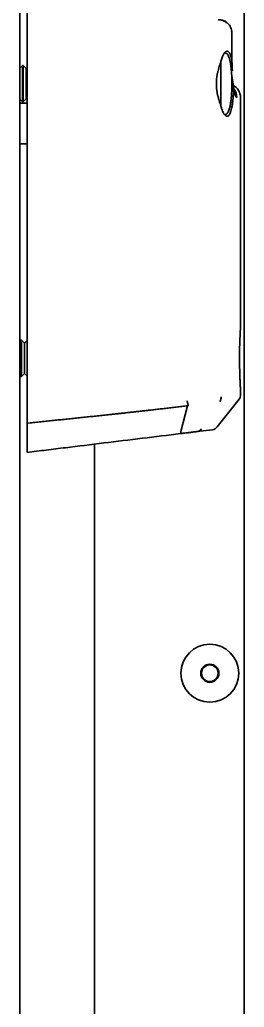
# Model space of a CAD drawing. Header units: inches. Extents: x 885 to 6823, y 710 to 5493.
# Drawn here: x 5146 to 5177, y 3042.1 to 3178.7 of the extents above; entities that cross this region are included whole.
import ezdxf

# ---------------------------------------------------------------- set-up
doc = ezdxf.new("R2010")
doc.units = ezdxf.units.IN
doc.layers.add('1', color=7, linetype='Continuous', true_color=0xffffff)

msp = doc.modelspace()

# ---------------------------------------------------------------- linework, layer by layer
at = {"layer": '1', "color": 7, "linetype": 'Continuous', "lineweight": 35}
for p, q in [((5145.99, 4020.26), (5145.99, 2355.06)), ((5145.99, 4020.26), (5145.99, 2355.06)), ((5176.99, 2380.86), (5176.99, 4018.86)), ((5146.99, 3122.89), (5146.99, 3183.45)), ((5173.38, 3178.7), (5173.37, 3178.7)), ((5146.35, 3172.36), (5145.99, 3172)), ((5146.45, 3172.36), (5146.35, 3172.36)), ((5146.35, 3167.36), (5146.35, 3172.36)), ((5146.45, 3167.36), (5146.45, 3172.36)), ((5146.85, 3171.96), (5146.45, 3172.36)), ((5146.99, 3172.1), (5146.85, 3171.96)), ((5146.85, 3167.76), (5146.85, 3171.96)), ((5173.74, 3169.86), (5173.74, 3172.93)), ((5173.74, 3166.86), (5173.74, 3169.86)), ((5145.99, 3167.72), (5146.35, 3167.36)), ((5146.45, 3167.36), (5146.85, 3167.76)), ((5146.85, 3167.76), (5146.99, 3167.62)), ((5176.49, 3136.35), (5176.49, 3167.89)), ((5146.99, 3167.18), (5145.99, 3167.18)), ((5146.35, 3167.36), (5146.45, 3167.36)), ((5145.99, 3161.53), (5146.99, 3161.53)), ((5146.15, 3134.36), (5145.99, 3134.2)), ((5146.25, 3134.36), (5146.15, 3134.36)), ((5146.15, 3129.36), (5146.15, 3134.36)), ((5146.65, 3133.96), (5146.25, 3134.36)), ((5146.25, 3129.36), (5146.25, 3134.36)), ((5146.99, 3134.3), (5146.65, 3133.96)), ((5146.65, 3129.76), (5146.65, 3133.96)), ((5145.99, 3129.52), (5146.15, 3129.36)), ((5146.25, 3129.36), (5146.65, 3129.76)), ((5146.65, 3129.76), (5146.99, 3129.42)), ((5146.15, 3129.36), (5146.25, 3129.36)), ((5176.49, 3126.84), (5176.49, 3127.36)), ((5173.26, 3122.38), (5176.28, 3126.24)), ((5168.22, 3121.76), (5169.17, 3125.31)), ((5147.42, 3122.94), (5146.99, 3122.89)), ((5172.6, 3122), (5170.45, 3121.74)), ((5156.3, 3120), (5156.3, 2628.43))]:
    msp.add_line(p, q, dxfattribs=at)
for radius in [4, 1.25, 1.15]:
    msp.add_circle((5172.24, 3088.31), radius, dxfattribs=at)
for centre, radius, start, end in [((5174.49, 3167.89), 2, 2.056, 59.9457), ((5172.47, 3122.99), 1, 277, 322)]:
    msp.add_arc(centre, radius, start, end, dxfattribs=at)
for centre, major_axis, ratio, start_param, end_param in [((5173.98, 3167.93), (-0.17, -1.99), 0.992492, 1.657411, 2.317524), ((5175.49, 3126.85), (0.123, -0.992), 1, 0.783816, 1.428934), ((5172.86, 3126.53), (-0.12, 0.993), 0.961409, 3.928968, 4.596933)]:
    msp.add_ellipse(centre, major_axis=major_axis, ratio=ratio, start_param=start_param, end_param=end_param, dxfattribs=at)
for points, degree in [([(5173.37, 3178.7), (5173.43, 3178.7), (5173.48, 3178.69), (5173.54, 3178.69)], 3), ([(5173.56, 3178.7), (5173.37, 3178.7)], 1), ([(5175.29, 3172.72), (5175.29, 3174.75), (5175.3, 3176.77)], 2), ([(5175.29, 3173.79), (5175.29, 3175.28), (5175.3, 3176.77)], 2), ([(5175.28, 3172.51), (5175.28, 3172.44), (5175.27, 3172.3), (5175.26, 3172.1), (5175.24, 3171.91), (5175.24, 3171.73), (5175.23, 3171.55), (5175.24, 3171.39), (5175.25, 3171.23), (5175.26, 3171.06), (5175.28, 3170.88), (5175.31, 3170.7), (5175.34, 3170.5), (5175.38, 3170.29), (5175.42, 3170.08), (5175.44, 3169.93), (5175.45, 3169.86)], 3), ([(5175.45, 3169.86), (5175.46, 3169.79), (5175.48, 3169.66), (5175.5, 3169.47), (5175.52, 3169.29), (5175.52, 3169.17), (5175.52, 3169.11)], 3), ([(5175.97, 3167.93), (5175.95, 3167.93), (5175.93, 3167.94), (5175.88, 3167.98), (5175.84, 3168.05), (5175.79, 3168.13), (5175.74, 3168.24), (5175.7, 3168.38), (5175.65, 3168.53), (5175.61, 3168.7), (5175.56, 3168.9), (5175.54, 3169.04), (5175.52, 3169.11)], 3)]:
    msp.add_open_spline(points, degree=degree, dxfattribs=at)
for points, knots in [([(5173.54, 3178.69), (5173.57, 3178.69), (5173.6, 3178.69), (5173.67, 3178.68), (5173.74, 3178.67), (5173.8, 3178.66), (5173.87, 3178.65), (5173.9, 3178.64), (5174, 3178.61), (5174.06, 3178.59), (5174.15, 3178.55), (5174.2, 3178.53), (5174.24, 3178.51), (5174.27, 3178.5), (5174.28, 3178.49), (5174.36, 3178.45), (5174.41, 3178.42), (5174.5, 3178.36), (5174.54, 3178.33), (5174.57, 3178.3)], [0, 0, 0, 0, 0.087639, 0.087639, 0.175277, 0.262916, 0.262916, 0.350554, 0.350554, 0.525831, 0.525831, 0.61347, 0.657289, 0.657289, 0.701109, 0.701109, 0.876386, 0.876386, 1, 1, 1, 1]), ([(5174.35, 3178.46), (5174.33, 3178.46), (5174.32, 3178.47), (5174.2, 3178.54), (5174.07, 3178.59), (5173.88, 3178.65), (5173.81, 3178.66), (5173.67, 3178.68), (5173.61, 3178.69), (5173.54, 3178.69)], [0, 0, 0, 0, 0.046938, 0.046938, 0.523469, 0.523469, 0.761735, 0.761735, 1, 1, 1, 1]), ([(5174.65, 3178.26), (5174.63, 3178.27), (5174.49, 3178.44), (5174.23, 3178.56), (5173.99, 3178.63), (5173.95, 3178.63)], [0, 0, 0, 0, 0.080789, 0.855165, 1, 1, 1, 1]), ([(5175.27, 3176.77), (5175.28, 3176.9), (5175.29, 3177.25), (5175.09, 3177.79), (5174.8, 3178.12), (5174.65, 3178.26)], [0, 0, 0, 0, 0.222971, 0.659147, 1, 1, 1, 1]), ([(5175.21, 3177.09), (5175.21, 3177.09), (5175.23, 3177.06), (5175.24, 3177.03), (5175.26, 3176.99), (5175.27, 3176.96), (5175.28, 3176.93), (5175.29, 3176.89), (5175.29, 3176.86), (5175.3, 3176.84), (5175.3, 3176.81), (5175.3, 3176.78), (5175.3, 3176.75), (5175.3, 3176.72), (5175.29, 3176.7), (5175.29, 3176.67), (5175.28, 3176.64), (5175.28, 3176.62), (5175.27, 3176.59), (5175.27, 3176.58), (5175.26, 3176.57)], [0, 0, 0, 0, 0.01262, 0.141911, 0.204919, 0.266664, 0.327148, 0.386375, 0.444346, 0.501064, 0.556531, 0.610752, 0.66373, 0.715465, 0.76596, 0.815214, 0.863235, 0.910032, 0.955617, 1, 1, 1, 1]), ([(5175.26, 3176.57), (5175.27, 3176.63), (5175.27, 3176.69), (5175.27, 3176.82), (5175.27, 3176.88), (5175.26, 3176.99), (5175.25, 3177.04), (5175.25, 3177.09)], [0, 0, 0, 0, 0.356189, 0.356189, 0.712378, 0.712378, 1, 1, 1, 1]), ([(5173.8, 3173.08), (5173.83, 3173.17), (5173.86, 3173.27), (5173.92, 3173.44), (5173.98, 3173.61), (5174.05, 3173.75), (5174.1, 3173.85), (5174.11, 3173.88), (5174.15, 3173.94), (5174.16, 3173.97), (5174.22, 3174.05), (5174.25, 3174.1), (5174.32, 3174.18), (5174.39, 3174.25), (5174.45, 3174.3), (5174.5, 3174.33), (5174.52, 3174.34), (5174.55, 3174.35), (5174.57, 3174.35), (5174.62, 3174.36), (5174.69, 3174.35), (5174.75, 3174.33), (5174.81, 3174.28), (5174.84, 3174.26), (5174.88, 3174.21), (5174.89, 3174.2), (5174.9, 3174.19), (5174.92, 3174.16), (5174.94, 3174.12), (5174.99, 3174.06), (5175.04, 3173.95), (5175.09, 3173.82), (5175.13, 3173.72), (5175.14, 3173.68), (5175.16, 3173.6), (5175.18, 3173.56), (5175.21, 3173.44), (5175.23, 3173.35), (5175.25, 3173.26)], [0, 0, 0, 0, 0.0625, 0.0625, 0.125, 0.1875, 0.1875, 0.21875, 0.21875, 0.25, 0.25, 0.3125, 0.3125, 0.375, 0.4375, 0.4375, 0.46875, 0.46875, 0.5, 0.5, 0.5625, 0.625, 0.625, 0.6875, 0.6875, 0.703125, 0.703125, 0.71875, 0.75, 0.75, 0.8125, 0.875, 0.875, 0.90625, 0.90625, 0.9375, 0.9375, 1, 1, 1, 1]), ([(5174.38, 3174.11), (5174.41, 3174.11), (5174.45, 3174.1), (5174.53, 3174.07), (5174.58, 3174.03), (5174.63, 3173.98), (5174.63, 3173.97), (5174.65, 3173.96), (5174.65, 3173.95), (5174.67, 3173.93), (5174.68, 3173.92), (5174.71, 3173.87), (5174.74, 3173.83), (5174.8, 3173.72), (5174.84, 3173.63), (5174.89, 3173.49), (5174.9, 3173.45), (5174.91, 3173.41), (5174.92, 3173.38), (5174.93, 3173.37), (5174.95, 3173.29), (5174.97, 3173.23), (5175.02, 3173.03), (5175.05, 3172.89), (5175.09, 3172.66), (5175.1, 3172.58), (5175.12, 3172.48), (5175.12, 3172.46), (5175.13, 3172.41), (5175.13, 3172.39), (5175.14, 3172.33), (5175.15, 3172.29), (5175.17, 3172.07), (5175.19, 3171.89), (5175.22, 3171.6), (5175.23, 3171.51), (5175.24, 3171.36), (5175.24, 3171.31), (5175.25, 3171.21), (5175.25, 3171.16), (5175.26, 3170.91), (5175.27, 3170.7), (5175.28, 3170.28), (5175.29, 3170.07), (5175.29, 3169.75), (5175.28, 3169.65), (5175.28, 3169.49), (5175.28, 3169.44), (5175.28, 3169.33), (5175.28, 3169.28), (5175.27, 3169.01), (5175.26, 3168.81), (5175.24, 3168.41), (5175.23, 3168.21), (5175.21, 3167.97), (5175.2, 3167.92), (5175.19, 3167.83), (5175.18, 3167.69), (5175.16, 3167.56), (5175.13, 3167.3), (5175.1, 3167.14), (5175.07, 3166.94), (5175.06, 3166.9), (5175.05, 3166.83), (5175.04, 3166.79), (5175.02, 3166.68), (5174.99, 3166.55), (5174.95, 3166.42), (5174.92, 3166.33), (5174.91, 3166.3), (5174.9, 3166.25), (5174.89, 3166.22), (5174.84, 3166.09), (5174.8, 3166), (5174.71, 3165.84), (5174.67, 3165.78), (5174.62, 3165.72), (5174.61, 3165.72), (5174.6, 3165.7), (5174.58, 3165.69), (5174.56, 3165.67), (5174.53, 3165.65), (5174.5, 3165.63), (5174.45, 3165.61), (5174.41, 3165.61), (5174.38, 3165.61)], [0, 0, 0, 0, 0.030998, 0.030998, 0.077893, 0.077893, 0.083755, 0.083755, 0.089617, 0.089617, 0.101341, 0.101341, 0.124789, 0.124789, 0.171684, 0.171684, 0.183408, 0.18927, 0.18927, 0.195132, 0.195132, 0.21858, 0.21858, 0.265476, 0.265476, 0.288923, 0.288923, 0.294785, 0.294785, 0.300647, 0.300647, 0.312371, 0.312371, 0.359267, 0.359267, 0.382714, 0.382714, 0.394438, 0.394438, 0.406162, 0.406162, 0.453058, 0.453058, 0.499953, 0.499953, 0.523401, 0.523401, 0.535125, 0.535125, 0.546849, 0.546849, 0.593744, 0.593744, 0.64064, 0.64064, 0.652364, 0.652364, 0.664087, 0.687535, 0.687535, 0.734431, 0.734431, 0.746155, 0.746155, 0.757878, 0.757878, 0.781326, 0.804774, 0.804774, 0.816498, 0.816498, 0.828222, 0.828222, 0.875117, 0.875117, 0.922013, 0.922013, 0.927875, 0.927875, 0.933737, 0.945461, 0.945461, 0.968908, 0.968908, 1, 1, 1, 1]), ([(5175.25, 3173.26), (5175.26, 3173.23), (5175.26, 3173.2), (5175.27, 3173.14), (5175.27, 3173.11), (5175.28, 3173.02), (5175.28, 3172.95), (5175.29, 3172.77), (5175.29, 3172.64), (5175.28, 3172.51)], [0, 0, 0, 0, 0.125, 0.125, 0.25, 0.25, 0.5, 0.5, 1, 1, 1, 1]), ([(5175.36, 3171.64), (5175.36, 3171.66), (5175.36, 3171.68), (5175.35, 3171.72), (5175.35, 3171.76), (5175.35, 3171.8), (5175.34, 3171.84), (5175.34, 3171.87), (5175.34, 3171.91), (5175.34, 3171.95), (5175.34, 3171.99), (5175.33, 3172.02), (5175.33, 3172.06), (5175.33, 3172.1), (5175.33, 3172.14), (5175.33, 3172.17), (5175.33, 3172.21), (5175.32, 3172.25), (5175.32, 3172.29), (5175.32, 3172.34), (5175.32, 3172.39), (5175.32, 3172.44), (5175.31, 3172.5), (5175.31, 3172.55), (5175.31, 3172.6), (5175.31, 3172.65), (5175.31, 3172.7), (5175.3, 3172.75), (5175.3, 3172.79), (5175.3, 3172.82), (5175.3, 3172.85), (5175.3, 3172.87), (5175.29, 3172.89), (5175.29, 3172.92), (5175.29, 3172.94), (5175.29, 3172.96), (5175.29, 3172.98), (5175.29, 3172.99), (5175.28, 3173), (5175.28, 3173.01), (5175.28, 3173.03), (5175.28, 3173.04), (5175.28, 3173.05), (5175.28, 3173.07), (5175.28, 3173.08), (5175.27, 3173.09), (5175.27, 3173.11), (5175.27, 3173.12), (5175.27, 3173.14), (5175.27, 3173.15), (5175.27, 3173.17), (5175.26, 3173.18), (5175.26, 3173.2), (5175.26, 3173.22), (5175.26, 3173.23), (5175.26, 3173.25), (5175.26, 3173.25)], [0, 0, 0, 0, 0.022709, 0.045345, 0.067918, 0.090435, 0.112907, 0.135341, 0.157746, 0.180131, 0.202504, 0.224874, 0.247249, 0.269632, 0.291985, 0.31431, 0.336615, 0.358908, 0.3812, 0.414447, 0.447401, 0.480077, 0.512489, 0.544649, 0.576572, 0.60827, 0.639755, 0.671039, 0.702132, 0.718076, 0.733741, 0.749134, 0.764264, 0.779136, 0.793761, 0.808146, 0.8223, 0.830501, 0.838823, 0.847268, 0.855837, 0.864531, 0.873351, 0.882299, 0.891375, 0.900581, 0.909918, 0.919386, 0.928987, 0.938722, 0.948592, 0.958598, 0.968741, 0.979021, 0.989441, 1, 1, 1, 1]), ([(5173.14, 3169.86), (5173.14, 3170.01), (5173.14, 3170.16), (5173.16, 3170.47), (5173.18, 3170.62), (5173.21, 3170.81), (5173.21, 3170.84), (5173.22, 3170.92), (5173.23, 3170.95), (5173.25, 3171.07), (5173.26, 3171.14), (5173.28, 3171.25), (5173.29, 3171.28), (5173.31, 3171.35), (5173.33, 3171.46), (5173.35, 3171.56), (5173.41, 3171.77), (5173.44, 3171.9), (5173.51, 3172.16), (5173.55, 3172.28), (5173.61, 3172.46), (5173.63, 3172.52), (5173.66, 3172.64), (5173.68, 3172.7), (5173.74, 3172.86), (5173.77, 3172.97), (5173.8, 3173.08)], [0, 0, 0, 0, 0.125, 0.125, 0.25, 0.25, 0.28125, 0.28125, 0.3125, 0.3125, 0.375, 0.375, 0.40625, 0.40625, 0.4375, 0.5, 0.5, 0.625, 0.625, 0.75, 0.75, 0.8125, 0.8125, 0.875, 0.875, 1, 1, 1, 1]), ([(5175.28, 3170.06), (5175.28, 3170.06), (5175.29, 3170.2), (5175.29, 3170.5), (5175.28, 3170.88), (5175.27, 3171.06)], [0, 0, 0, 0, 0.025492, 0.59829, 1, 1, 1, 1]), ([(5173.8, 3166.64), (5173.79, 3166.69), (5173.77, 3166.74), (5173.74, 3166.85), (5173.72, 3166.9), (5173.66, 3167.07), (5173.63, 3167.19), (5173.55, 3167.43), (5173.52, 3167.55), (5173.46, 3167.75), (5173.44, 3167.81), (5173.41, 3167.95), (5173.39, 3168.01), (5173.34, 3168.22), (5173.3, 3168.36), (5173.25, 3168.64), (5173.22, 3168.79), (5173.2, 3168.98), (5173.19, 3169.01), (5173.18, 3169.09), (5173.18, 3169.13), (5173.17, 3169.24), (5173.16, 3169.32), (5173.14, 3169.55), (5173.14, 3169.7), (5173.14, 3169.86)], [0, 0, 0, 0, 0.0625, 0.0625, 0.125, 0.125, 0.25, 0.25, 0.375, 0.375, 0.4375, 0.4375, 0.5, 0.5, 0.625, 0.625, 0.75, 0.75, 0.78125, 0.78125, 0.8125, 0.8125, 0.875, 0.875, 1, 1, 1, 1]), ([(5175.52, 3169.11), (5175.52, 3168.9), (5175.51, 3168.7), (5175.49, 3168.3), (5175.47, 3168.11), (5175.45, 3167.88), (5175.45, 3167.83), (5175.44, 3167.74), (5175.43, 3167.6), (5175.41, 3167.47), (5175.38, 3167.21), (5175.36, 3167.05), (5175.32, 3166.81), (5175.31, 3166.74), (5175.29, 3166.63), (5175.28, 3166.59), (5175.27, 3166.52), (5175.26, 3166.49), (5175.22, 3166.32), (5175.19, 3166.19), (5175.15, 3166.05), (5175.14, 3166.03), (5175.12, 3165.97), (5175.09, 3165.9), (5175.07, 3165.83), (5175.01, 3165.7), (5174.97, 3165.62), (5174.91, 3165.53), (5174.89, 3165.5), (5174.85, 3165.47), (5174.84, 3165.46), (5174.82, 3165.44), (5174.81, 3165.43), (5174.75, 3165.39), (5174.71, 3165.37), (5174.61, 3165.35), (5174.56, 3165.36), (5174.51, 3165.38), (5174.5, 3165.38), (5174.49, 3165.39), (5174.47, 3165.4), (5174.43, 3165.43), (5174.39, 3165.46), (5174.32, 3165.53), (5174.27, 3165.58), (5174.19, 3165.69), (5174.17, 3165.73), (5174.13, 3165.8), (5174.12, 3165.82), (5174.1, 3165.87), (5174.08, 3165.89), (5174.02, 3166.01), (5173.98, 3166.12), (5173.89, 3166.36), (5173.84, 3166.49), (5173.8, 3166.64)], [0, 0, 0, 0, 0.0625, 0.0625, 0.125, 0.125, 0.140625, 0.140625, 0.15625, 0.1875, 0.1875, 0.25, 0.25, 0.28125, 0.28125, 0.296875, 0.296875, 0.3125, 0.3125, 0.375, 0.375, 0.390625, 0.390625, 0.40625, 0.4375, 0.4375, 0.5, 0.5, 0.53125, 0.53125, 0.546875, 0.546875, 0.5625, 0.5625, 0.625, 0.625, 0.6875, 0.6875, 0.695313, 0.695313, 0.703125, 0.71875, 0.75, 0.75, 0.8125, 0.8125, 0.84375, 0.84375, 0.859375, 0.859375, 0.875, 0.875, 0.9375, 0.9375, 1, 1, 1, 1]), ([(5176.49, 3127.36), (5176.49, 3127.36), (5176.49, 3127.36), (5176.49, 3127.36), (5176.49, 3127.36), (5176.49, 3127.37), (5176.49, 3127.39), (5176.48, 3127.43), (5176.48, 3127.51), (5176.48, 3127.57), (5176.47, 3127.59), (5176.47, 3127.63), (5176.47, 3127.64), (5176.47, 3127.67), (5176.47, 3127.68), (5176.47, 3127.75), (5176.46, 3127.88), (5176.45, 3128.03), (5176.44, 3128.19), (5176.44, 3128.28), (5176.43, 3128.4), (5176.43, 3128.42), (5176.43, 3128.47), (5176.42, 3128.54), (5176.42, 3128.62), (5176.41, 3128.77), (5176.4, 3128.99), (5176.39, 3129.23), (5176.39, 3129.41), (5176.38, 3129.47), (5176.38, 3129.57), (5176.38, 3129.6), (5176.38, 3129.66), (5176.38, 3129.7), (5176.37, 3129.86), (5176.37, 3130.12), (5176.36, 3130.4), (5176.36, 3130.61), (5176.35, 3130.72), (5176.35, 3130.83), (5176.35, 3130.9), (5176.35, 3130.93), (5176.35, 3131.12), (5176.34, 3131.41), (5176.34, 3131.71), (5176.34, 3131.93), (5176.34, 3132), (5176.34, 3132.15), (5176.34, 3132.23), (5176.35, 3132.45), (5176.35, 3132.74), (5176.35, 3133.02), (5176.36, 3133.23), (5176.36, 3133.3), (5176.36, 3133.41), (5176.36, 3133.44), (5176.36, 3133.51), (5176.36, 3133.55), (5176.37, 3133.72), (5176.38, 3133.98), (5176.38, 3134.24), (5176.39, 3134.48), (5176.4, 3134.6), (5176.4, 3134.74), (5176.41, 3134.77), (5176.41, 3134.82), (5176.41, 3134.91), (5176.41, 3134.99), (5176.42, 3135.14), (5176.43, 3135.34), (5176.44, 3135.52), (5176.45, 3135.64), (5176.45, 3135.68), (5176.45, 3135.73), (5176.45, 3135.75), (5176.46, 3135.79), (5176.46, 3135.81), (5176.46, 3135.89), (5176.47, 3136.02), (5176.47, 3136.12), (5176.48, 3136.2), (5176.48, 3136.24), (5176.49, 3136.28), (5176.49, 3136.3), (5176.49, 3136.32), (5176.49, 3136.33), (5176.49, 3136.35), (5176.49, 3136.36), (5176.49, 3136.36)], [0, 0, 0, 0, 0.007781, 0.007781, 0.015594, 0.03122, 0.03122, 0.062471, 0.093722, 0.093722, 0.109347, 0.109347, 0.11716, 0.11716, 0.124973, 0.124973, 0.156224, 0.187475, 0.187475, 0.218726, 0.218726, 0.226538, 0.226538, 0.234351, 0.249977, 0.249977, 0.281228, 0.312479, 0.312479, 0.328104, 0.328104, 0.335917, 0.335917, 0.343729, 0.343729, 0.37498, 0.406231, 0.406231, 0.421857, 0.42967, 0.42967, 0.437482, 0.437482, 0.468733, 0.499984, 0.499984, 0.51561, 0.51561, 0.531235, 0.531235, 0.562486, 0.593737, 0.593737, 0.609363, 0.609363, 0.617176, 0.617176, 0.624988, 0.624988, 0.656239, 0.68749, 0.68749, 0.718741, 0.718741, 0.726554, 0.726554, 0.734367, 0.749992, 0.749992, 0.781243, 0.812494, 0.812494, 0.82812, 0.82812, 0.835932, 0.835932, 0.843745, 0.843745, 0.874996, 0.906247, 0.906247, 0.937498, 0.937498, 0.953124, 0.953124, 0.968749, 0.968749, 1, 1, 1, 1]), ([(5169.26, 3125.32), (5169.25, 3125.37), (5169.24, 3125.42), (5169.22, 3125.52), (5169.2, 3125.58), (5169.17, 3125.7), (5169.16, 3125.76), (5169.13, 3125.89), (5169.11, 3125.95), (5169.1, 3126.01)], [0, 0, 0, 0, 0.25, 0.25, 0.5, 0.5, 0.75, 0.75, 1, 1, 1, 1]), ([(5147.42, 3122.94), (5147.57, 3122.95), (5147.85, 3122.98), (5148.28, 3123.03), (5148.71, 3123.07), (5149.14, 3123.12), (5149.57, 3123.16), (5150, 3123.21), (5150.42, 3123.25), (5150.85, 3123.3), (5151.27, 3123.34), (5151.7, 3123.38), (5152.12, 3123.43), (5152.54, 3123.47), (5152.97, 3123.52), (5153.39, 3123.56), (5153.81, 3123.6), (5154.23, 3123.65), (5154.65, 3123.69), (5155.07, 3123.74), (5155.48, 3123.78), (5155.9, 3123.82), (5156.32, 3123.87), (5156.73, 3123.91), (5157.15, 3123.95), (5157.56, 3124), (5157.98, 3124.04), (5158.44, 3124.09), (5158.95, 3124.15), (5159.52, 3124.21), (5160.11, 3124.27), (5160.71, 3124.34), (5161.33, 3124.4), (5161.97, 3124.48), (5162.62, 3124.55), (5163.28, 3124.62), (5163.96, 3124.7), (5164.66, 3124.78), (5165.38, 3124.86), (5166.11, 3124.95), (5166.85, 3125.04), (5167.61, 3125.13), (5168.39, 3125.22), (5168.91, 3125.28), (5169.17, 3125.31)], [0, 0, 0, 0, 0.019778, 0.039524, 0.059237, 0.078919, 0.098568, 0.118184, 0.137769, 0.157321, 0.176842, 0.19633, 0.215785, 0.235209, 0.2546, 0.273959, 0.293286, 0.31258, 0.331843, 0.351073, 0.370271, 0.389436, 0.40857, 0.427671, 0.44674, 0.465776, 0.484781, 0.503753, 0.5293, 0.555576, 0.582581, 0.610315, 0.638778, 0.66797, 0.697892, 0.728543, 0.759923, 0.792032, 0.82487, 0.858438, 0.892734, 0.92776, 0.963516, 1, 1, 1, 1]), ([(5169.26, 3125.33), (5169.26, 3125.33), (5169.24, 3125.32), (5169.22, 3125.32), (5169.21, 3125.32), (5169.2, 3125.32), (5169.19, 3125.32), (5169.18, 3125.32), (5169.18, 3125.32), (5169.17, 3125.31)], [0, 0, 0, 0, 0.237746, 0.498959, 0.599315, 0.699436, 0.799484, 0.899619, 1, 1, 1, 1]), ([(5146.99, 3118.86), (5146.99, 3118.86), (5146.99, 3118.89), (5146.99, 3119.07), (5146.99, 3119.47), (5146.99, 3120.01), (5146.99, 3120.71), (5146.99, 3121.5), (5146.99, 3122.18), (5146.99, 3122.71), (5146.99, 3122.89)], [0, 0, 0, 0, 0.079794, 0.247104, 0.330759, 0.49807, 0.66538, 0.749035, 0.916345, 1, 1, 1, 1]), ([(5168.21, 3121.46), (5166.44, 3121.24), (5164.68, 3121.03), (5161.14, 3120.59), (5159.37, 3120.38), (5155.83, 3119.94), (5154.06, 3119.72), (5151.41, 3119.4), (5150.53, 3119.29), (5148.76, 3119.07), (5147.87, 3118.96), (5146.99, 3118.86)], [0, 0, 0, 0, 0.25, 0.25, 0.5, 0.5, 0.75, 0.75, 0.875, 0.875, 1, 1, 1, 1]), ([(5168.22, 3121.76), (5168.22, 3121.71), (5168.22, 3121.67), (5168.23, 3121.61), (5168.23, 3121.59), (5168.23, 3121.57), (5168.23, 3121.55), (5168.23, 3121.55), (5168.23, 3121.51), (5168.22, 3121.49), (5168.22, 3121.48), (5168.22, 3121.47), (5168.22, 3121.46), (5168.21, 3121.46), (5168.21, 3121.46), (5168.21, 3121.46), (5168.21, 3121.46), (5168.21, 3121.46), (5168.21, 3121.46)], [0, 0, 0, 0, 0.25, 0.25, 0.375, 0.4375, 0.4375, 0.5, 0.5, 0.75, 0.75, 0.875, 0.9375, 0.9375, 0.953125, 0.953125, 0.96875, 1, 1, 1, 1]), ([(5170.45, 3121.74), (5170.45, 3121.74), (5170.45, 3121.74), (5170.44, 3121.73), (5170.43, 3121.73), (5170.42, 3121.73), (5170.39, 3121.73), (5170.36, 3121.72), (5170.28, 3121.72), (5170.22, 3121.71), (5170.14, 3121.7), (5170.12, 3121.7), (5170.08, 3121.69), (5170.02, 3121.68), (5169.96, 3121.68), (5169.83, 3121.66), (5169.74, 3121.65), (5169.62, 3121.63), (5169.59, 3121.63), (5169.54, 3121.62), (5169.46, 3121.61), (5169.32, 3121.6), (5169.21, 3121.58), (5169.12, 3121.57), (5169.09, 3121.57), (5169.03, 3121.56), (5169, 3121.56), (5168.85, 3121.54), (5168.72, 3121.52), (5168.53, 3121.5), (5168.47, 3121.49), (5168.37, 3121.48), (5168.33, 3121.48), (5168.28, 3121.47), (5168.24, 3121.47), (5168.23, 3121.46), (5168.21, 3121.46)], [0, 0, 0, 0, 0.015625, 0.015625, 0.03125, 0.03125, 0.0625, 0.125, 0.125, 0.25, 0.25, 0.28125, 0.28125, 0.3125, 0.375, 0.375, 0.5, 0.5, 0.53125, 0.53125, 0.5625, 0.625, 0.6875, 0.6875, 0.71875, 0.71875, 0.75, 0.75, 0.875, 0.875, 0.9375, 0.9375, 0.96875, 0.984375, 0.984375, 1, 1, 1, 1]), ([(5170.45, 3121.74), (5170.49, 3121.74), (5170.52, 3121.75), (5170.56, 3121.76), (5170.58, 3121.76), (5170.61, 3121.77), (5170.62, 3121.77), (5170.7, 3121.8), (5170.76, 3121.83), (5170.87, 3121.89), (5170.97, 3121.96), (5171.06, 3122.06), (5171.1, 3122.11)], [0, 0, 0, 0, 0.125, 0.125, 0.1875, 0.1875, 0.25, 0.25, 0.5, 0.5, 0.75, 1, 1, 1, 1])]:
    msp.add_open_spline(points, degree=3, knots=knots, dxfattribs=at)

doc.saveas('drawing.dxf')
